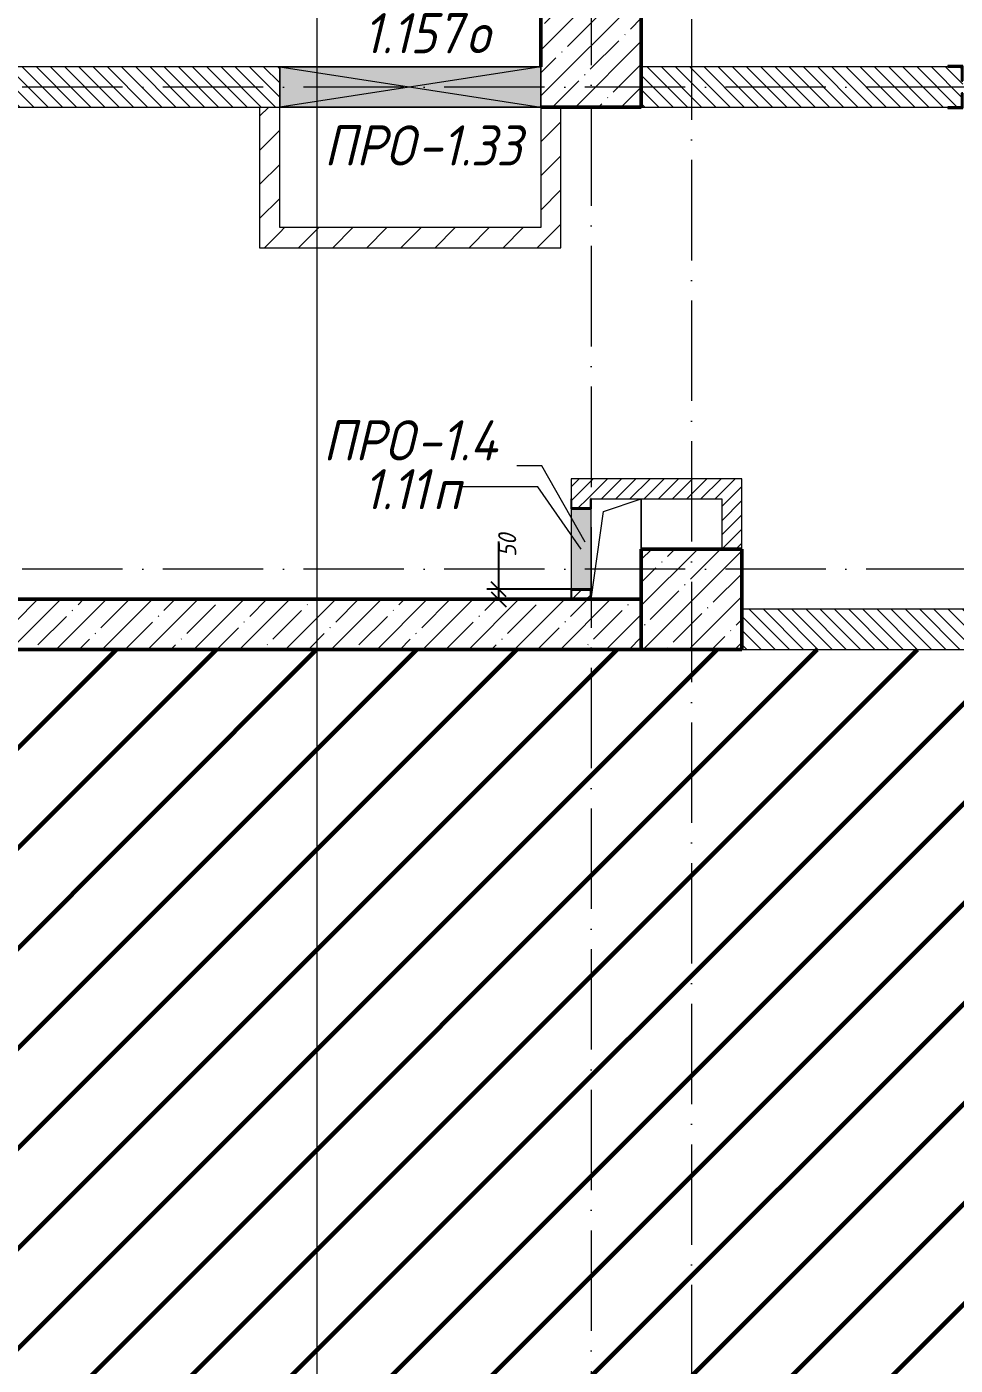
# Model space of a CAD drawing. Header units: millimetres. Extents: x -606178 to 312196, y -19338 to 632709.
# Drawn here: x -365640 to -361018, y 515412 to 522075 of the extents above; entities that cross this region are included whole.
import ezdxf

# ---------------------------------------------------------------- set-up
doc = ezdxf.new("R2010")
doc.units = ezdxf.units.MM
doc.linetypes.add('50_200_ШТРИХ_1Т_ш5_п1_п1_', pattern=[700, 500, -100, 0, -100])
for name, color, linetype, lineweight in [('6.4.1) Окр пт с инж. ПТ2.16', 3, 'Continuous', 60), ('A-____-____-DIMS', 7, 'Continuous', 9), ('A-DETL-GENF-OTLN', 7, 'Continuous', 9), ('A-FLOR-____-OTLN', 7, 'Continuous', 9), ('A-GENM-____-IDEN', 7, 'Continuous', 9), ('A-GENM-____-MCUT', 7, 'Continuous', 25), ('A-GENM-____-OTLN', 7, 'Continuous', 9), ('A-GENM-____-OTLN-1', 7, 'Continuous', 25), ('A-GLAZ-____-IDEN', 7, 'Continuous', 9), ('A-GLAZ-____-OTLN', 7, 'Continuous', 9), ('A-WALL-____-MCUT', 7, 'Continuous', 13), ('A-WALL-____-MCUT-2', 7, 'Continuous', 50), ('A-WALL-____-PATT-1', 7, 'Continuous', 9), ('A-WALL-FNSH-MCUT-1', 7, 'Continuous', 9), ('S-COLS-____-MCUT', 7, 'Continuous', 50), ('S-COLS-____-OTLN', 7, 'Continuous', 9), ('S-GRID-____-OTLN-1', 7, '50_200_ШТРИХ_1Т_ш5_п1_п1_', 9)]:
    doc.layers.add(name, color=color, linetype=linetype, lineweight=lineweight)
doc.layers.add('G-____-____-SYMB-1', color=9, linetype='Continuous', lineweight=9, true_color=0x808080)
doc.styles.add('ISOCPEUR_I_11', font='isocpeui.ttf', dxfattribs={"width": 0.9, "height": 200})
doc.styles.add('ISOCPEUR_I_7', font='isocpeui.ttf', dxfattribs={"width": 0.9, "height": 90})
doc.dimstyles.new('ISO-1_8_0_9К_СРЕДНИЙ_Кладочные_1', dxfattribs={"dimscale": 304.8, "dimtxt": 89.638306, "dimasz": 0.246063, "dimexe": 0.19685, "dimexo": 0, "dimgap": 0, "dimtad": 1, "dimdec": 3, "dimrnd": 0.001, "dimdsep": 46, "dimtxsty": 'ISOCPEUR_I_7', "dimblk1": 'OBLIQUE', "dimblk2": 'OBLIQUE', "dimsah": 1, "dimcen": 0.09, "dimdle": 0.19685, "dimazin": 0, "dimtfac": 1, "dimtdec": 4, "dimtix": 1, "dimtmove": 0, "dimatfit": 3, "dimfxl": 1, "dimtvp": 1, "dimtolj": 1, "dimtzin": 0, "dimarcsym": 2})
pattern_1 = [(135, (-425830.77, 451794.26), (-35.35534, -35.35534), [])]
pattern_2 = [(45, (-425830.77, 451794.26), (-35.35534, 35.35534), [])]
pattern_3 = [(45, (-425830.77, 451794.26), (-84.85281, 84.85281), [])]

# ---------------------------------------------------------------- blocks, each defined once
blk = doc.blocks.new('BSC_Колонна _Прямоугольная - 500х500-V97-АР1_План отверстий 1 этажа в осях 1-64_Ю-ЯЯ')
at = {"layer": 'S-COLS-____-OTLN'}
h = blk.add_hatch(dxfattribs=at)
h.set_pattern_fill('FP_107', color=256, style=0, pattern_type=2)
h.set_pattern_definition([(45, (-63500, -67431.04), (-114.04925, 114.04925), []), (45, (-63385.95, -67431.04), (-114.04925, 114.04925), [201.613, -40.323, 3.353, -36.97])])
h.paths.add_polyline_path([(-250, -250), (250, -250), (250, 250), (-250, 250)], flags=0)
at = {"layer": 'S-COLS-____-MCUT'}
for p, q in [((250, 250), (-250, 250)), ((-250, 250), (-250, -250)), ((250, -250), (250, 250)), ((-250, -250), (250, -250))]:
    blk.add_line(p, q, dxfattribs=at)
blk = doc.blocks.new('BSC_Колонна _Прямоугольная - 500х800-V109-АР1_План отверстий 1 этажа в осях 1-64_Ю-ЯЯ')
at = {"layer": 'S-COLS-____-OTLN'}
h = blk.add_hatch(dxfattribs=at)
h.set_pattern_fill('FP_120', color=256, style=0, pattern_type=2)
h.set_pattern_definition([(225, (63000, 70281.04), (114.04925, -114.04925), []), (225, (62885.95, 70281.04), (114.04925, -114.04925), [201.613, -40.323, 3.353, -36.97])])
h.paths.add_polyline_path([(-250, 400), (-250, -400), (250, -400), (250, 400)], flags=0)
at = {"layer": 'S-COLS-____-MCUT'}
for p, q in [((250, 400), (-250, 400)), ((-250, 400), (-250, -400)), ((250, -400), (250, 200)), ((-250, -400), (250, -400))]:
    blk.add_line(p, q, dxfattribs=at)
blk = doc.blocks.new('154_Стойка_СКБ_Уголок - СМ-2530_200-28213945-АР1_План отверстий 1 этажа в осях 1-64_Ю-ЯЯ')
at = {"layer": 'A-GENM-____-MCUT'}
for p, q in [((125, 156), (125, 81)), ((200, 156), (125, 156)), ((131, 81), (131, 150)), ((131, 150), (200, 150)), ((200, 150), (200, 156)), ((125, 81), (131, 81)), ((131, 19), (125, 19)), ((125, 19), (125, -56)), ((131, -50), (131, 19)), ((125, -56), (200, -56)), ((200, -50), (131, -50)), ((200, -56), (200, -50))]:
    blk.add_line(p, q, dxfattribs=at)
blk = doc.blocks.new('AR_Отверстие Ниша - Лючок-32404196-АР1_План отверстий 1 этажа в осях 1-64_Ю-ЯЯ')
at = {"layer": 'A-GLAZ-____-OTLN'}
blk.add_hatch(color=256, dxfattribs=at).paths.add_polyline_path([(200, -50), (200, 50), (-200, 50), (-200, -50)], flags=0)
for p, q in [((200, 50), (-200, 50)), ((-200, -50), (200, -50))]:
    blk.add_line(p, q, dxfattribs=at)
blk = doc.blocks.new('154_Фахверк_СКБ_Швеллер - Тип_100_4010_1-28088705-АР1_План отверстий 1 этажа в осях 1-64_Ю-ЯЯ')
at = {"layer": 'A-GENM-____-MCUT'}
for p, q in [((175, 50), (125, 50)), ((125, 50), (125, -50)), ((128, 47), (175, 47)), ((128, -47), (128, 47)), ((175, 47), (175, 50)), ((125, -50), (175, -50)), ((175, -47), (128, -47)), ((175, -50), (175, -47))]:
    blk.add_line(p, q, dxfattribs=at)
blk = doc.blocks.new('154_Фахверк_СКБ_Швеллер - Тип_100_4010-27789772-АР1_План отверстий 1 этажа в осях 1-64_Ю-ЯЯ')
at = {"layer": 'A-GENM-____-MCUT'}
for p, q in [((175, 50), (125, 50)), ((125, 50), (125, -50)), ((128, 47), (175, 47)), ((128, -47), (128, 47)), ((175, 47), (175, 50)), ((125, -50), (175, -50)), ((175, -47), (128, -47)), ((175, -50), (175, -47))]:
    blk.add_line(p, q, dxfattribs=at)
blk = doc.blocks.new('AR_Отверстие прямоугольное _в плите_ - AR_Отверстие прямоугольное _в плите_-V195-АР1_План отверстий 1 этажа в осях 1-64_Ю-ЯЯ')
at = {"layer": 'A-GENM-____-OTLN'}
for p, q in [((-62.5, 187.5), (125, 250)), ((125, 0), (125, 250)), ((-125, -250), (-62.5, 187.5))]:
    blk.add_line(p, q, dxfattribs=at)
blk = doc.blocks.new('AR_Отверстие прямоугольное _в стене_ - AR_Отверстие прямоугольное _в стене__ОВ-36787810-АР1_План отверстий 1 этажа в осях 1-64_Ю-ЯЯ')
at = {"layer": 'A-GLAZ-____-OTLN'}
blk.add_hatch(color=256, dxfattribs=at).paths.add_polyline_path([(650, -100), (650, 100), (-650, 100), (-650, -100), (-252.9, -100)], flags=0)
at = {"layer": 'A-DETL-GENF-OTLN'}
for p, q in [((-650, -100), (-650, 100)), ((-650, 100), (650, 100)), ((650, 100), (-650, -100)), ((-650, 100), (650, -100)), ((650, 100), (-650, 100)), ((-650, 100), (-650, -100)), ((650, 100), (650, -100)), ((650, -100), (650, 100)), ((650, -100), (-650, -100)), ((-650, -100), (650, -100))]:
    blk.add_line(p, q, dxfattribs=at)
blk = doc.blocks.new('_Oblique')
at = {"color": 0, "linetype": 'ByBlock', "lineweight": -2}
blk.add_line((-0.5, -0.5), (0.5, 0.5), dxfattribs=at)
blk = doc.blocks.new('*D4420')
at = {"layer": 'A-____-____-DIMS', "color": 0, "lineweight": -2, "transparency": 16777216}
for p, q in [((-363290.2, 519275.3), (-363290.2, 519513.1)), ((-363290.2, 519225.3), (-363290.2, 519335.3)), ((-362914.3, 519275.3), (-363350.2, 519275.3)), ((-362930.8, 519225.3), (-363350.2, 519225.3))]:
    blk.add_line(p, q, dxfattribs=at)
at = {"layer": 'Defpoints', "color": 0, "transparency": 16777216}
for p in [(-362914.3, 519275.3), (-363290.2, 519225.3), (-362930.8, 519225.3)]:
    blk.add_point(p, dxfattribs=at)
at = {"layer": 'A-____-____-DIMS', "color": 0, "lineweight": -2, "transparency": 16777216, "xscale": 75, "yscale": 75, "zscale": 75}
for p, rotation in [((-363290.2, 519275.3), 90), ((-363290.2, 519225.3), 270)]:
    blk.add_blockref('_Oblique', p, dxfattribs=dict(at, rotation=rotation))
at = {"layer": 'A-____-____-DIMS', "color": 0, "transparency": 16777216, "insert": (-363293.5, 519436.6), "char_height": 90, "width": 273.052, "attachment_point": 1, "rotation": 90, "line_spacing_factor": 1.149209, "style": 'ISOCPEUR_I_7'}
blk.add_mtext('\\A1;50', dxfattribs=at)

msp = doc.modelspace()

# ---------------------------------------------------------------- hatches: boundary and pattern name
at = {"layer": '6.4.1) Окр пт с инж. ПТ2.16'}
h = msp.add_hatch(dxfattribs=at)
h.set_pattern_fill('ANSI31', color=256, scale=111)
h.paths.add_polyline_path([(-351330.7712, 518575.3011), (-351390.7712, 518575.3011), (-351390.7712, 518975.3011), (-351630.7712, 518975.3011), (-351630.7712, 519475.3011), (-351380.7712, 519475.3011), (-351380.7712, 521675.3011), (-351930.7712, 521675.3011), (-352055.7712, 521675.3011), (-352055.7712, 521669.3011), (-352130.7712, 521669.3011), (-354130.7712, 521675.3011), (-354130.7712, 521669.3011), (-354205.7712, 521669.3011), (-354230.7712, 521675.3011), (-354230.7712, 518975.3011), (-356630.7712, 518975.3011), (-357130.7712, 518975.3011), (-362080.7712, 518975.3011), (-362580.7712, 518975.3011), (-368730.7712, 518975.3011), (-368730.7712, 518175.3011), (-369005.7712, 518175.3011), (-369905.7712, 518175.3011), (-370180.7712, 518175.3011), (-370180.7712, 518975.3011), (-370830.7712, 518975.3011), (-371230.7712, 518975.3011), (-371530.7712, 518975.3011), (-372031.1657, 518975.3011), (-372281.1657, 518975.3011), (-372680.7712, 518975.3011), (-373030.7712, 518975.3011), (-373030.7712, 518375.3011), (-373130.7712, 518375.3011), (-373180.7712, 518375.3011), (-374280.7712, 518375.3011), (-374580.7712, 518375.3011), (-375530.7712, 518375.3011), (-375630.7712, 518375.3011), (-375630.7712, 518975.3011), (-375630.7712, 519225.3011), (-375830.7712, 519225.3011), (-375830.7712, 519325.3011), (-376330.7712, 519325.3011), (-376756.1619, 519325.3011), (-377006.1619, 519325.3011), (-377605.7712, 519325.3011), (-378005.7712, 519325.3011), (-378430.7712, 519325.3011), (-380080.7712, 519325.3011), (-380080.7712, 519075.3011), (-380580.7712, 519075.3011), (-380580.7712, 514975.3011), (-380080.7712, 514975.3011), (-379755.7712, 514975.3011), (-379755.7712, 514981.3011), (-379680.7712, 514981.3011), (-379680.7712, 514975.3011), (-379230.7712, 514975.3011), (-378380.7712, 514975.3011), (-377980.7712, 514975.3011), (-377980.7712, 514981.3011), (-377905.7712, 514981.3011), (-377580.7712, 514975.3011), (-377080.7712, 514975.3011), (-375455.7712, 514975.3011), (-375455.7712, 514981.3011), (-375380.7712, 514981.3011), (-375380.7712, 514975.3011), (-375220.7712, 514975.3011), (-374820.7712, 514975.3011), (-374680.7712, 514975.3011), (-374680.7712, 514981.3011), (-374605.7712, 514981.3011), (-374455.7712, 514975.3011), (-374455.7712, 514981.3011), (-374380.7712, 514981.3011), (-374380.7712, 514975.3011), (-374200.7712, 514975.3011), (-373900.7712, 514975.3011), (-373680.7712, 514975.3011), (-373680.7712, 514981.3011), (-373605.7712, 514981.3011), (-373455.7712, 514975.3011), (-373455.7712, 514981.3011), (-373380.7712, 514981.3011), (-373380.7712, 514975.3011), (-372680.7712, 514975.3011), (-372680.7712, 514981.3011), (-372605.7712, 514981.3011), (-372455.7712, 514975.3011), (-372455.7712, 514981.3011), (-372380.7712, 514981.3011), (-372380.7712, 514975.3011), (-371680.7712, 514975.3011), (-371680.7712, 514981.3011), (-371605.7712, 514981.3011), (-371580.7712, 514975.3011), (-371080.7712, 514975.3011), (-370730.7712, 514975.3011), (-370730.7712, 514075.3011), (-370730.7712, 511425.3011), (-370730.7712, 510525.3011), (-371230.7712, 510525.3011), (-371230.7712, 507875.3011), (-370730.7712, 507875.3011), (-370730.7712, 507225.3011), (-368930.7712, 507225.3011), (-368930.7712, 507231.3011), (-368855.7712, 507231.3011), (-368780.7712, 507229.6648), (-368780.7712, 507325.3011), (-368580.7712, 507325.3011), (-368580.7712, 507475.3011), (-368080.7712, 507475.3011), (-368080.7712, 507325.3011), (-367880.7712, 507325.3011), (-367880.7712, 507225.3011), (-367805.7712, 507225.3011), (-367805.7712, 507231.3011), (-367730.7712, 507231.3011), (-365930.7712, 507225.3011), (-365930.7712, 507231.3011), (-365855.7712, 507231.3011), (-365730.7712, 507225.3011), (-365730.7712, 510825.3011), (-365730.7712, 514775.3011), (-365680.7712, 514775.3011), (-365680.7712, 514925.3011), (-365530.7712, 514925.3011), (-365530.7712, 514975.3011), (-362580.7712, 514975.3011), (-362080.7712, 514975.3011), (-361555.7712, 514975.3011), (-361555.7712, 514981.3011), (-361480.7712, 514981.3011), (-361480.7712, 514975.3011), (-360760.7712, 514975.3011), (-360510.7712, 514975.3011), (-360330.7712, 514975.3011), (-360330.7712, 514981.3011), (-360255.7712, 514981.3011), (-359130.7712, 514975.3011), (-358680.7712, 514975.3011), (-357080.7712, 514975.3011), (-356580.7712, 514975.3011), (-356355.7712, 514975.3011), (-356355.7712, 514981.3011), (-356280.7712, 514981.3011), (-355820.7712, 514975.3011), (-355620.7712, 514975.3011), (-355130.7712, 514975.3011), (-355130.7712, 514981.3011), (-355055.7712, 514981.3011), (-352805.7712, 514975.3011), (-352805.7712, 514981.3011), (-352730.7712, 514981.3011), (-352730.7712, 514975.3011), (-352120.7712, 514975.3011), (-351920.7712, 514975.3011), (-351580.7712, 514975.3011), (-351580.7712, 514981.3011), (-351505.7712, 514981.3011), (-351390.7712, 514975.7811), (-351390.7712, 515080.3011), (-351390.7712, 515430.3011), (-351390.7712, 516415.3011), (-351390.7712, 516475.3011), (-351330.7712, 516475.3011)])
h.paths.add_polyline_path([(-368580.7712, 514975.3011), (-368080.7712, 514975.3011), (-368080.7712, 514475.3011), (-368580.7712, 514475.3011)], flags=16)
at = {"layer": 'A-WALL-____-PATT-1'}
h = msp.add_hatch(dxfattribs=at)
h.set_pattern_fill('FP_6', color=256, style=0, pattern_type=2)
h.set_pattern_definition(pattern_1)
h.paths.add_polyline_path([(-364380.7712, 521675.3011), (-364380.7712, 521875.3011), (-368580.7712, 521875.3011), (-368580.7712, 521675.3011), (-365751.1572, 521675.3011)], flags=0)
h = msp.add_hatch(dxfattribs=at)
h.set_pattern_fill('FP_6', color=256, style=0, pattern_type=2)
h.set_pattern_definition(pattern_1)
h.paths.add_polyline_path([(-357130.7712, 521675.3011), (-357130.7712, 521875.3011), (-358774.7712, 521875.3011), (-358774.7712, 521806.3011), (-358780.7712, 521806.3011), (-358780.7712, 521744.3011), (-358774.7712, 521744.3011), (-358774.7712, 521675.3011), (-358681.1546, 521675.3011)], flags=0)
h.paths.add_polyline_path([(-361055.7712, 521675.3011), (-360986.7712, 521676.0511), (-360986.7712, 521744.3011), (-360980.7712, 521744.3011), (-360980.7712, 521806.3011), (-360986.7712, 521806.3011), (-360986.7712, 521875.3011), (-362580.7712, 521875.3011), (-362580.7712, 521675.3011), (-362216.1559, 521675.3011)], flags=0)
h = msp.add_hatch(dxfattribs=at)
h.set_pattern_fill('FP_4', color=256, style=0, pattern_type=2)
h.set_pattern_definition(pattern_3)
h.paths.add_polyline_path([(-364380.7712, 520975.3011), (-364380.7712, 521675.3011), (-364480.7712, 521675.3011), (-364480.7712, 520975.3011)], flags=0)
h = msp.add_hatch(dxfattribs=at)
h.set_pattern_fill('FP_4', color=256, style=0, pattern_type=2)
h.set_pattern_definition(pattern_3)
h.paths.add_polyline_path([(-362980.7712, 520975.3011), (-362980.7712, 521675.3011), (-363080.7712, 521675.3011), (-363080.7712, 520975.3011)], flags=0)
h = msp.add_hatch(dxfattribs=at)
h.set_pattern_fill('FP_4', color=256, style=0, pattern_type=2)
h.set_pattern_definition(pattern_3)
h.paths.add_polyline_path([(-364380.7712, 520975.3011), (-363080.7712, 520975.3011), (-363080.7712, 521075.3011), (-364380.7712, 521075.3011)], flags=0)
h = msp.add_hatch(dxfattribs=at)
h.set_pattern_fill('FP_5', color=256, style=0, pattern_type=2)
h.set_pattern_definition(pattern_2)
h.paths.add_polyline_path([(-362080.7712, 519725.3011), (-362080.7712, 519825.3011), (-362930.7712, 519825.3011), (-362930.7712, 519725.3011), (-362180.7712, 519725.3011)], flags=0)
h = msp.add_hatch(dxfattribs=at)
h.set_pattern_fill('FP_5', color=256, style=0, pattern_type=2)
h.set_pattern_definition(pattern_2)
h.paths.add_polyline_path([(-362833.7712, 519225.3011), (-362833.7712, 519272.3011), (-362927.7712, 519272.3011), (-362927.7712, 519225.3011), (-362880.7712, 519225.3011)], flags=0)
h.paths.add_polyline_path([(-362927.7712, 519678.3011), (-362833.7712, 519678.3011), (-362833.7712, 519725.3011), (-362927.7712, 519725.3011)], flags=0)
h = msp.add_hatch(dxfattribs=at)
h.set_pattern_fill('FP_5', color=256, style=0, pattern_type=2)
h.set_pattern_definition(pattern_2)
h.paths.add_polyline_path([(-362080.7712, 519475.3011), (-362080.7712, 519725.3011), (-362180.7712, 519725.3011), (-362180.7712, 519475.3011)], flags=0)
h = msp.add_hatch(dxfattribs=at)
h.set_pattern_fill('FP_13', color=256, style=0, pattern_type=2)
h.set_pattern_definition([(45, (-425830.77, 451794.26), (-114.04925, 114.04925), []), (45, (-425716.72, 451794.26), (-114.04925, 114.04925), [201.612, -40.322, 3.353, -36.97])])
h.paths.add_polyline_path([(-362833.7712, 518975.3011), (-362580.7712, 518975.3011), (-362580.7712, 519225.3011), (-370080.7712, 519225.3011), (-370080.7712, 518975.3011), (-362927.7712, 518975.3011)], flags=0)
h = msp.add_hatch(dxfattribs=at)
h.set_pattern_fill('FP_6', color=256, style=0, pattern_type=2)
h.set_pattern_definition(pattern_1)
h.paths.add_polyline_path([(-357130.7712, 518975.3011), (-357130.7712, 519175.3011), (-362080.7712, 519175.3011), (-362080.7712, 518975.3011), (-358681.1546, 518975.3011)], flags=0)

# ---------------------------------------------------------------- linework, layer by layer
at = {"layer": 'A-FLOR-____-OTLN'}
msp.add_line((-362580.7712, 519725.3011), (-362580.7712, 519475.3011), dxfattribs=at)
at = {"layer": 'A-GENM-____-IDEN'}
for p, q in [((-363075.8448, 519889.1347), (-363199.8248, 519889.1347)), ((-362860.7712, 519509.0049), (-363075.8448, 519889.1347))]:
    msp.add_line(p, q, dxfattribs=at)
at = {"layer": 'A-GLAZ-____-IDEN'}
for p, q in [((-363095.8448, 519785.6627), (-363475.6486, 519785.6627)), ((-362880.7712, 519475.3011), (-363095.8448, 519785.6627))]:
    msp.add_line(p, q, dxfattribs=at)
at = {"layer": 'A-WALL-____-MCUT'}
for p, q in [((-364380.7712, 521875.3011), (-368580.7712, 521875.3011)), ((-361055.7712, 521875.3011), (-362580.7712, 521875.3011)), ((-368580.7712, 521675.3011), (-364380.7712, 521675.3011)), ((-362580.7712, 521675.3011), (-361055.7712, 521675.3011)), ((-357130.7712, 519175.3011), (-362080.7712, 519175.3011)), ((-362080.7712, 518975.3011), (-357130.7712, 518975.3011))]:
    msp.add_line(p, q, dxfattribs=at)
at = {"layer": 'A-WALL-____-MCUT-2'}
for p, q in [((-362930.7712, 519225.3011), (-368180.7712, 519225.3011)), ((-362833.7712, 519225.3011), (-362927.7712, 519225.3011)), ((-362580.7712, 519225.3011), (-362830.7712, 519225.3011)), ((-370830.7712, 518975.3011), (-362580.7712, 518975.3011))]:
    msp.add_line(p, q, dxfattribs=at)
at = {"layer": 'A-WALL-FNSH-MCUT-1'}
for p, q in [((-364480.7712, 521675.3011), (-364480.7712, 520975.3011)), ((-364380.7712, 521075.3011), (-364380.7712, 521675.3011)), ((-364380.7712, 521675.3011), (-364380.7712, 521675.3011)), ((-363080.7712, 521675.3011), (-363080.7712, 521075.3011)), ((-362980.7712, 520975.3011), (-362980.7712, 521675.3011)), ((-363080.7712, 521075.3011), (-364380.7712, 521075.3011)), ((-364480.7712, 520975.3011), (-362980.7712, 520975.3011)), ((-362080.7712, 519825.3011), (-362930.7712, 519825.3011)), ((-362930.7712, 519825.3011), (-362930.7712, 519725.3011)), ((-362080.7712, 519475.3011), (-362080.7712, 519825.3011)), ((-362830.7712, 519725.3011), (-362180.7712, 519725.3011)), ((-362180.7712, 519725.3011), (-362180.7712, 519475.3011))]:
    msp.add_line(p, q, dxfattribs=at)
at = {"layer": 'G-____-____-SYMB-1'}
msp.add_line((-364196.4625, 538972.0267), (-364196.4625, 504473.4836), dxfattribs=at)
at = {"layer": 'S-GRID-____-OTLN-1'}
for p, q in [((-362830.7712, 542687.1106), (-362830.7712, 504685.847)), ((-362330.7712, 542415.4959), (-362330.7712, 504852.8552)), ((-321756.3646, 521775.3011), (-376588.7535, 521775.3011)), ((-321756.3646, 519375.3011), (-430499.5414, 519375.3011))]:
    msp.add_line(p, q, dxfattribs=at)

# ---------------------------------------------------------------- block references
at = {"layer": 'A-GENM-____-OTLN'}
msp.add_blockref('AR_Отверстие прямоугольное _в плите_ - AR_Отверстие прямоугольное _в плите_-V195-АР1_План отверстий 1 этажа в осях 1-64_Ю-ЯЯ', (-362705.7712, 519475.3011), dxfattribs=at)
at = {"layer": 'A-GENM-____-OTLN-1'}
for name, p, rotation in [('154_Стойка_СКБ_Уголок - СМ-2530_200-28213945-АР1_План отверстий 1 этажа в осях 1-64_Ю-ЯЯ', (-360855.7712, 521825.3011), 180), ('154_Фахверк_СКБ_Швеллер - Тип_100_4010-27789772-АР1_План отверстий 1 этажа в осях 1-64_Ю-ЯЯ', (-362880.7712, 519550.3011), 90), ('154_Фахверк_СКБ_Швеллер - Тип_100_4010_1-28088705-АР1_План отверстий 1 этажа в осях 1-64_Ю-ЯЯ', (-362880.7712, 519400.3011), 270)]:
    msp.add_blockref(name, p, dxfattribs=dict(at, rotation=rotation))
at = {"layer": 'A-GLAZ-____-OTLN'}
msp.add_blockref('AR_Отверстие прямоугольное _в стене_ - AR_Отверстие прямоугольное _в стене__ОВ-36787810-АР1_План отверстий 1 этажа в осях 1-64_Ю-ЯЯ', (-363730.7712, 521775.3011), dxfattribs=at)
at = {"layer": 'A-GLAZ-____-OTLN', "rotation": 270}
msp.add_blockref('AR_Отверстие Ниша - Лючок-32404196-АР1_План отверстий 1 этажа в осях 1-64_Ю-ЯЯ', (-362880.7712, 519475.3011), dxfattribs=at)
at = {"layer": 'S-COLS-____-OTLN', "rotation": 180}
msp.add_blockref('BSC_Колонна _Прямоугольная - 500х800-V109-АР1_План отверстий 1 этажа в осях 1-64_Ю-ЯЯ', (-362830.7712, 522075.3011), dxfattribs=at)
at = {"layer": 'S-COLS-____-OTLN'}
msp.add_blockref('BSC_Колонна _Прямоугольная - 500х500-V97-АР1_План отверстий 1 этажа в осях 1-64_Ю-ЯЯ', (-362330.7712, 519225.3011), dxfattribs=at)

# ---------------------------------------------------------------- texts
at = {"layer": 'A-GENM-____-IDEN', "char_height": 200, "attachment_point": 1, "style": 'ISOCPEUR_I_11'}
for s, insert, width in [('ПРО', (-364159.8248, 521584.3636), 562.784625), ('-1.33', (-363695.4811, 521584.3636), 663.79725), ('ПРО', (-364164.3815, 520116.2508), 562.784625), ('-1.4', (-363700.0377, 520116.2508), 533.923875)]:
    msp.add_mtext(s, dxfattribs=dict(at, insert=insert, width=width))
at = {"layer": 'A-GLAZ-____-IDEN', "char_height": 200, "attachment_point": 1, "style": 'ISOCPEUR_I_11'}
for s, insert, width in [('1.157', (-363964.0041, 522143.362), 620.506125), ('\\fISOCPEUR|b0|i1|c204|p34|;\\W.9;о', (-363452.0354, 522143.362), 158.734125), ('1.11', (-363964.0041, 519873.2773), 418.480875), ('\\fISOCPEUR|b0|i1|c204|p34|;\\W.9;п', (-363618.7229, 519873.2773), 158.734125)]:
    msp.add_mtext(s, dxfattribs=dict(at, insert=insert, width=width))

# ---------------------------------------------------------------- dimensions: what is measured, and where the dimension line sits
at = {"layer": 'A-____-____-DIMS'}
dim = msp.add_linear_dim(base=(-363290.1768, 519225.3011), p1=(-362914.3061, 519275.3011), p2=(-362930.7712, 519225.3011), angle=90, dimstyle='ISO-1_8_0_9К_СРЕДНИЙ_Кладочные_1', override={"dimpost": '<>', "dimfxl": 52.641219}, dxfattribs=at)
dim.commit()
dim.dimension.update_dxf_attribs({"geometry": '*D4420', "text_midpoint": (-363233.5075, 519513.0793), "dimtype": 160, "text_rotation": 90})

doc.saveas('drawing.dxf')
